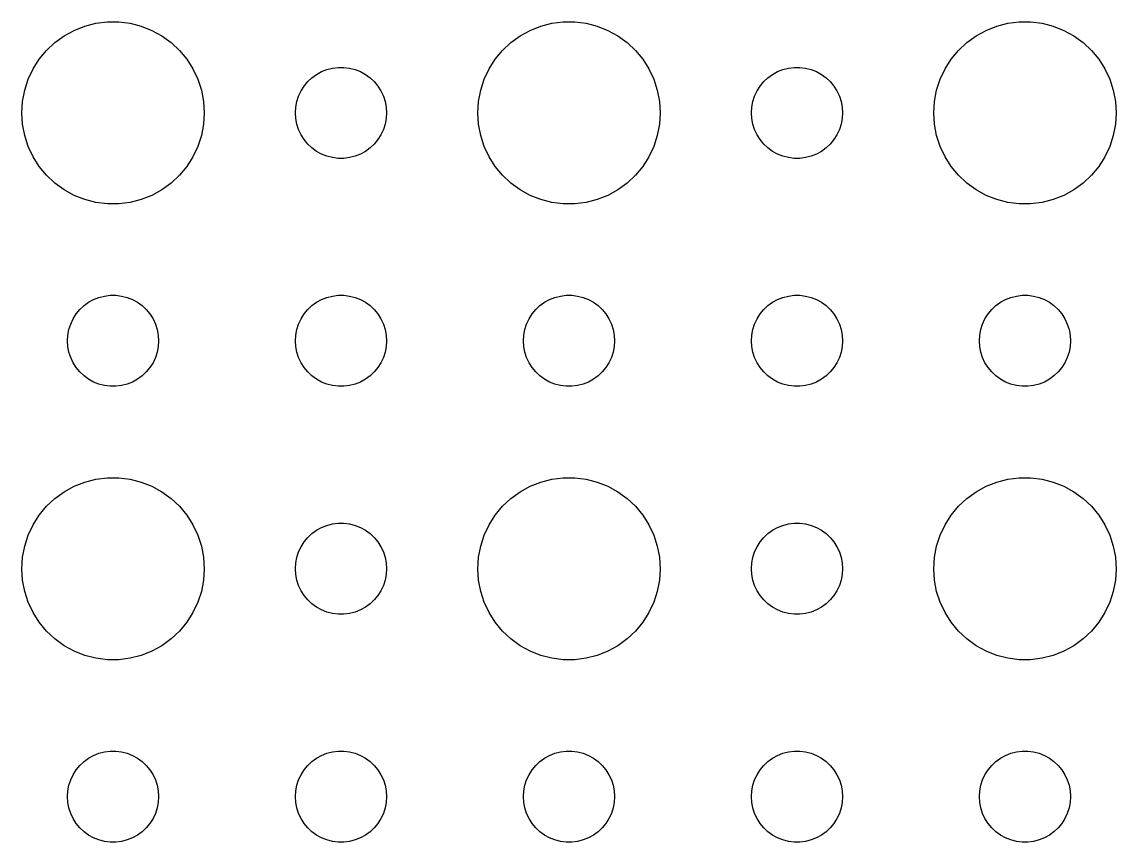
# Model space of a CAD drawing. Header units: metres. Extents: x -112 to 112, y -112 to 112.
# Drawn here: x 12 to 48, y 51 to 77.99 of the extents above; entities that cross this region are included whole.
import ezdxf

# ---------------------------------------------------------------- set-up
doc = ezdxf.new("R2010")
doc.units = ezdxf.units.M

msp = doc.modelspace()

# ---------------------------------------------------------------- linework, layer by layer
for p, q in [((13.7227, 77.7145), (14.0729, 77.8532)), ((14.0729, 77.8532), (14.4379, 77.9469)), ((14.4379, 77.9469), (14.8116, 77.9941)), ((14.8116, 77.9941), (15.1884, 77.9941)), ((15.1884, 77.9941), (15.5621, 77.9469)), ((15.5621, 77.9469), (15.927, 77.8532)), ((15.927, 77.8532), (16.2773, 77.7145)), ((28.7227, 77.7145), (29.0729, 77.8532)), ((29.0729, 77.8532), (29.4379, 77.9469)), ((29.4379, 77.9469), (29.8116, 77.9941)), ((29.8116, 77.9941), (30.1884, 77.9941)), ((30.1884, 77.9941), (30.5621, 77.9469)), ((30.5621, 77.9469), (30.927, 77.8532)), ((30.927, 77.8532), (31.2773, 77.7145)), ((43.7227, 77.7145), (44.0729, 77.8532)), ((44.0729, 77.8532), (44.4379, 77.9469)), ((44.4379, 77.9469), (44.8116, 77.9941)), ((44.8116, 77.9941), (45.1884, 77.9941)), ((45.1884, 77.9941), (45.5621, 77.9469)), ((45.5621, 77.9469), (45.927, 77.8532)), ((45.927, 77.8532), (46.2773, 77.7145)), ((13.0877, 77.3115), (13.3925, 77.533)), ((13.3925, 77.533), (13.7227, 77.7145)), ((16.2773, 77.7145), (16.6075, 77.533)), ((16.6075, 77.533), (16.9123, 77.3115)), ((28.0877, 77.3115), (28.3925, 77.533)), ((28.3925, 77.533), (28.7227, 77.7145)), ((31.2773, 77.7145), (31.6075, 77.533)), ((31.6075, 77.533), (31.9123, 77.3115)), ((43.0877, 77.3115), (43.3925, 77.533)), ((43.3925, 77.533), (43.7227, 77.7145)), ((46.2773, 77.7145), (46.6075, 77.533)), ((46.6075, 77.533), (46.9123, 77.3115)), ((12.5729, 76.7634), (12.8131, 77.0536)), ((12.8131, 77.0536), (13.0877, 77.3115)), ((16.9123, 77.3115), (17.1869, 77.0536)), ((17.1869, 77.0536), (17.427, 76.7634)), ((27.5729, 76.7634), (27.8131, 77.0536)), ((27.8131, 77.0536), (28.0877, 77.3115)), ((31.9123, 77.3115), (32.1869, 77.0536)), ((32.1869, 77.0536), (32.427, 76.7634)), ((42.5729, 76.7634), (42.8131, 77.0536)), ((42.8131, 77.0536), (43.0877, 77.3115)), ((46.9123, 77.3115), (47.1869, 77.0536)), ((47.1869, 77.0536), (47.427, 76.7634)), ((12.3711, 76.4453), (12.5729, 76.7634)), ((17.427, 76.7634), (17.6289, 76.4453)), ((27.3711, 76.4453), (27.5729, 76.7634)), ((32.427, 76.7634), (32.6289, 76.4453)), ((42.3711, 76.4453), (42.5729, 76.7634)), ((47.427, 76.7634), (47.6289, 76.4453)), ((12.2107, 76.1044), (12.3711, 76.4453)), ((17.6289, 76.4453), (17.7893, 76.1044)), ((21.6963, 76.2665), (21.8613, 76.3572)), ((21.8613, 76.3572), (22.0365, 76.4266)), ((22.0365, 76.4266), (22.2189, 76.4734)), ((22.2189, 76.4734), (22.4058, 76.497)), ((22.4058, 76.497), (22.5942, 76.497)), ((22.5942, 76.497), (22.7811, 76.4734)), ((22.7811, 76.4734), (22.9635, 76.4266)), ((22.9635, 76.4266), (23.1387, 76.3572)), ((23.1387, 76.3572), (23.3037, 76.2665)), ((27.2107, 76.1044), (27.3711, 76.4453)), ((32.6289, 76.4453), (32.7893, 76.1044)), ((36.6963, 76.2665), (36.8613, 76.3572)), ((36.8613, 76.3572), (37.0365, 76.4266)), ((37.0365, 76.4266), (37.2189, 76.4734)), ((37.2189, 76.4734), (37.4058, 76.497)), ((37.4058, 76.497), (37.5942, 76.497)), ((37.5942, 76.497), (37.7811, 76.4734)), ((37.7811, 76.4734), (37.9635, 76.4266)), ((37.9635, 76.4266), (38.1387, 76.3572)), ((38.1387, 76.3572), (38.3037, 76.2665)), ((42.2107, 76.1044), (42.3711, 76.4453)), ((47.6289, 76.4453), (47.7893, 76.1044)), ((12.0942, 75.7461), (12.2107, 76.1044)), ((17.7893, 76.1044), (17.9057, 75.7461)), ((21.2865, 75.8817), (21.4065, 76.0268)), ((21.4065, 76.0268), (21.5439, 76.1558)), ((21.5439, 76.1558), (21.6963, 76.2665)), ((23.3037, 76.2665), (23.4561, 76.1558)), ((23.4561, 76.1558), (23.5934, 76.0268)), ((23.5934, 76.0268), (23.7135, 75.8817)), ((27.0942, 75.7461), (27.2107, 76.1044)), ((32.7893, 76.1044), (32.9057, 75.7461)), ((36.2865, 75.8817), (36.4065, 76.0268)), ((36.4065, 76.0268), (36.5439, 76.1558)), ((36.5439, 76.1558), (36.6963, 76.2665)), ((38.3037, 76.2665), (38.4561, 76.1558)), ((38.4561, 76.1558), (38.5934, 76.0268)), ((38.5934, 76.0268), (38.7135, 75.8817)), ((42.0942, 75.7461), (42.2107, 76.1044)), ((47.7893, 76.1044), (47.9057, 75.7461)), ((12.0237, 75.376), (12.0942, 75.7461)), ((17.9057, 75.7461), (17.9763, 75.376)), ((21.1053, 75.5522), (21.1855, 75.7226)), ((21.1855, 75.7226), (21.2865, 75.8817)), ((23.7135, 75.8817), (23.8145, 75.7226)), ((23.8145, 75.7226), (23.8947, 75.5522)), ((27.0237, 75.376), (27.0942, 75.7461)), ((32.9057, 75.7461), (32.9763, 75.376)), ((36.1053, 75.5522), (36.1855, 75.7226)), ((36.1855, 75.7226), (36.2865, 75.8817)), ((38.7135, 75.8817), (38.8145, 75.7226)), ((38.8145, 75.7226), (38.8947, 75.5522)), ((42.0237, 75.376), (42.0942, 75.7461)), ((47.9057, 75.7461), (47.9763, 75.376)), ((12, 75), (12.0237, 75.376)), ((17.9763, 75.376), (18, 75)), ((21.0118, 75.188), (21.0471, 75.373)), ((21.0471, 75.373), (21.1053, 75.5522)), ((23.8947, 75.5522), (23.9529, 75.373)), ((23.9529, 75.373), (23.9882, 75.188)), ((27, 75), (27.0237, 75.376)), ((32.9763, 75.376), (33, 75)), ((36.0118, 75.188), (36.0471, 75.373)), ((36.0471, 75.373), (36.1053, 75.5522)), ((38.8947, 75.5522), (38.9529, 75.373)), ((38.9529, 75.373), (38.9882, 75.188)), ((42, 75), (42.0237, 75.376)), ((47.9763, 75.376), (48, 75)), ((12.0237, 74.624), (12, 75)), ((18, 75), (17.9763, 74.624)), ((21, 75), (21.0118, 75.188)), ((21.0118, 74.812), (21, 75)), ((23.9882, 75.188), (24, 75)), ((24, 75), (23.9882, 74.812)), ((27.0237, 74.624), (27, 75)), ((33, 75), (32.9763, 74.624)), ((36, 75), (36.0118, 75.188)), ((36.0118, 74.812), (36, 75)), ((38.9882, 75.188), (39, 75)), ((39, 75), (38.9882, 74.812)), ((42.0237, 74.624), (42, 75)), ((48, 75), (47.9763, 74.624)), ((12.0942, 74.2539), (12.0237, 74.624)), ((17.9763, 74.624), (17.9057, 74.2539)), ((21.0471, 74.627), (21.0118, 74.812)), ((21.1053, 74.4478), (21.0471, 74.627)), ((23.9529, 74.627), (23.8947, 74.4478)), ((23.9882, 74.812), (23.9529, 74.627)), ((27.0942, 74.2539), (27.0237, 74.624)), ((32.9763, 74.624), (32.9057, 74.2539)), ((36.0471, 74.627), (36.0118, 74.812)), ((36.1053, 74.4478), (36.0471, 74.627)), ((38.9529, 74.627), (38.8947, 74.4478)), ((38.9882, 74.812), (38.9529, 74.627)), ((42.0942, 74.2539), (42.0237, 74.624)), ((47.9763, 74.624), (47.9057, 74.2539)), ((12.2107, 73.8956), (12.0942, 74.2539)), ((17.9057, 74.2539), (17.7893, 73.8956)), ((21.1855, 74.2774), (21.1053, 74.4478)), ((21.2865, 74.1183), (21.1855, 74.2774)), ((23.8145, 74.2774), (23.7135, 74.1183)), ((23.8947, 74.4478), (23.8145, 74.2774)), ((27.2107, 73.8956), (27.0942, 74.2539)), ((32.9057, 74.2539), (32.7893, 73.8956)), ((36.1855, 74.2774), (36.1053, 74.4478)), ((36.2865, 74.1183), (36.1855, 74.2774)), ((38.8145, 74.2774), (38.7135, 74.1183)), ((38.8947, 74.4478), (38.8145, 74.2774)), ((42.2107, 73.8956), (42.0942, 74.2539)), ((47.9057, 74.2539), (47.7893, 73.8956)), ((12.3711, 73.5547), (12.2107, 73.8956)), ((17.7893, 73.8956), (17.6289, 73.5547)), ((21.4065, 73.9732), (21.2865, 74.1183)), ((21.5439, 73.8442), (21.4065, 73.9732)), ((21.6963, 73.7335), (21.5439, 73.8442)), ((23.4561, 73.8442), (23.3037, 73.7335)), ((23.5934, 73.9732), (23.4561, 73.8442)), ((23.7135, 74.1183), (23.5934, 73.9732)), ((27.3711, 73.5547), (27.2107, 73.8956)), ((32.7893, 73.8956), (32.6289, 73.5547)), ((36.4065, 73.9732), (36.2865, 74.1183)), ((36.5439, 73.8442), (36.4065, 73.9732)), ((36.6963, 73.7335), (36.5439, 73.8442)), ((38.4561, 73.8442), (38.3037, 73.7335)), ((38.5934, 73.9732), (38.4561, 73.8442)), ((38.7135, 74.1183), (38.5934, 73.9732)), ((42.3711, 73.5547), (42.2107, 73.8956)), ((47.7893, 73.8956), (47.6289, 73.5547)), ((12.5729, 73.2366), (12.3711, 73.5547)), ((17.6289, 73.5547), (17.427, 73.2366)), ((21.8613, 73.6428), (21.6963, 73.7335)), ((22.0365, 73.5734), (21.8613, 73.6428)), ((22.2189, 73.5266), (22.0365, 73.5734)), ((22.4058, 73.503), (22.2189, 73.5266)), ((22.5942, 73.503), (22.4058, 73.503)), ((22.7811, 73.5266), (22.5942, 73.503)), ((22.9635, 73.5734), (22.7811, 73.5266)), ((23.1387, 73.6428), (22.9635, 73.5734)), ((23.3037, 73.7335), (23.1387, 73.6428)), ((27.5729, 73.2366), (27.3711, 73.5547)), ((32.6289, 73.5547), (32.427, 73.2366)), ((36.8613, 73.6428), (36.6963, 73.7335)), ((37.0365, 73.5734), (36.8613, 73.6428)), ((37.2189, 73.5266), (37.0365, 73.5734)), ((37.4058, 73.503), (37.2189, 73.5266)), ((37.5942, 73.503), (37.4058, 73.503)), ((37.7811, 73.5266), (37.5942, 73.503)), ((37.9635, 73.5734), (37.7811, 73.5266)), ((38.1387, 73.6428), (37.9635, 73.5734)), ((38.3037, 73.7335), (38.1387, 73.6428)), ((42.5729, 73.2366), (42.3711, 73.5547)), ((47.6289, 73.5547), (47.427, 73.2366)), ((12.8131, 72.9464), (12.5729, 73.2366)), ((17.427, 73.2366), (17.1869, 72.9464)), ((27.8131, 72.9464), (27.5729, 73.2366)), ((32.427, 73.2366), (32.1869, 72.9464)), ((42.8131, 72.9464), (42.5729, 73.2366)), ((47.427, 73.2366), (47.1869, 72.9464)), ((13.0877, 72.6885), (12.8131, 72.9464)), ((17.1869, 72.9464), (16.9123, 72.6885)), ((28.0877, 72.6885), (27.8131, 72.9464)), ((32.1869, 72.9464), (31.9123, 72.6885)), ((43.0877, 72.6885), (42.8131, 72.9464)), ((47.1869, 72.9464), (46.9123, 72.6885)), ((13.3925, 72.467), (13.0877, 72.6885)), ((13.7227, 72.2855), (13.3925, 72.467)), ((16.6075, 72.467), (16.2773, 72.2855)), ((16.9123, 72.6885), (16.6075, 72.467)), ((28.3925, 72.467), (28.0877, 72.6885)), ((28.7227, 72.2855), (28.3925, 72.467)), ((31.6075, 72.467), (31.2773, 72.2855)), ((31.9123, 72.6885), (31.6075, 72.467)), ((43.3925, 72.467), (43.0877, 72.6885)), ((43.7227, 72.2855), (43.3925, 72.467)), ((46.6075, 72.467), (46.2773, 72.2855)), ((46.9123, 72.6885), (46.6075, 72.467)), ((14.0729, 72.1468), (13.7227, 72.2855)), ((14.4379, 72.0531), (14.0729, 72.1468)), ((14.8116, 72.0059), (14.4379, 72.0531)), ((15.1884, 72.0059), (14.8116, 72.0059)), ((15.5621, 72.0531), (15.1884, 72.0059)), ((15.927, 72.1468), (15.5621, 72.0531)), ((16.2773, 72.2855), (15.927, 72.1468)), ((29.0729, 72.1468), (28.7227, 72.2855)), ((29.4379, 72.0531), (29.0729, 72.1468)), ((29.8116, 72.0059), (29.4379, 72.0531)), ((30.1884, 72.0059), (29.8116, 72.0059)), ((30.5621, 72.0531), (30.1884, 72.0059)), ((30.927, 72.1468), (30.5621, 72.0531)), ((31.2773, 72.2855), (30.927, 72.1468)), ((44.0729, 72.1468), (43.7227, 72.2855)), ((44.4379, 72.0531), (44.0729, 72.1468)), ((44.8116, 72.0059), (44.4379, 72.0531)), ((45.1884, 72.0059), (44.8116, 72.0059)), ((45.5621, 72.0531), (45.1884, 72.0059)), ((45.927, 72.1468), (45.5621, 72.0531)), ((46.2773, 72.2855), (45.927, 72.1468)), ((14.0439, 68.6558), (14.1963, 68.7665)), ((14.1963, 68.7665), (14.3613, 68.8572)), ((14.3613, 68.8572), (14.5365, 68.9266)), ((14.5365, 68.9266), (14.7189, 68.9734)), ((14.7189, 68.9734), (14.9058, 68.997)), ((14.9058, 68.997), (15.0942, 68.997)), ((15.0942, 68.997), (15.2811, 68.9734)), ((15.2811, 68.9734), (15.4635, 68.9266)), ((15.4635, 68.9266), (15.6387, 68.8572)), ((15.6387, 68.8572), (15.8037, 68.7665)), ((15.8037, 68.7665), (15.9561, 68.6558)), ((21.5439, 68.6558), (21.6963, 68.7665)), ((21.6963, 68.7665), (21.8613, 68.8572)), ((21.8613, 68.8572), (22.0365, 68.9266)), ((22.0365, 68.9266), (22.2189, 68.9734)), ((22.2189, 68.9734), (22.4058, 68.997)), ((22.4058, 68.997), (22.5942, 68.997)), ((22.5942, 68.997), (22.7811, 68.9734)), ((22.7811, 68.9734), (22.9635, 68.9266)), ((22.9635, 68.9266), (23.1387, 68.8572)), ((23.1387, 68.8572), (23.3037, 68.7665)), ((23.3037, 68.7665), (23.4561, 68.6558)), ((29.0439, 68.6558), (29.1963, 68.7665)), ((29.1963, 68.7665), (29.3613, 68.8572)), ((29.3613, 68.8572), (29.5365, 68.9266)), ((29.5365, 68.9266), (29.7189, 68.9734)), ((29.7189, 68.9734), (29.9058, 68.997)), ((29.9058, 68.997), (30.0942, 68.997)), ((30.0942, 68.997), (30.2811, 68.9734)), ((30.2811, 68.9734), (30.4635, 68.9266)), ((30.4635, 68.9266), (30.6387, 68.8572)), ((30.6387, 68.8572), (30.8037, 68.7665)), ((30.8037, 68.7665), (30.9561, 68.6558)), ((36.5439, 68.6558), (36.6963, 68.7665)), ((36.6963, 68.7665), (36.8613, 68.8572)), ((36.8613, 68.8572), (37.0365, 68.9266)), ((37.0365, 68.9266), (37.2189, 68.9734)), ((37.2189, 68.9734), (37.4058, 68.997)), ((37.4058, 68.997), (37.5942, 68.997)), ((37.5942, 68.997), (37.7811, 68.9734)), ((37.7811, 68.9734), (37.9635, 68.9266)), ((37.9635, 68.9266), (38.1387, 68.8572)), ((38.1387, 68.8572), (38.3037, 68.7665)), ((38.3037, 68.7665), (38.4561, 68.6558)), ((44.0439, 68.6558), (44.1963, 68.7665)), ((44.1963, 68.7665), (44.3613, 68.8572)), ((44.3613, 68.8572), (44.5365, 68.9266)), ((44.5365, 68.9266), (44.7189, 68.9734)), ((44.7189, 68.9734), (44.9058, 68.997)), ((44.9058, 68.997), (45.0942, 68.997)), ((45.0942, 68.997), (45.2811, 68.9734)), ((45.2811, 68.9734), (45.4635, 68.9266)), ((45.4635, 68.9266), (45.6387, 68.8572)), ((45.6387, 68.8572), (45.8037, 68.7665)), ((45.8037, 68.7665), (45.9561, 68.6558)), ((13.7865, 68.3817), (13.9065, 68.5268)), ((13.9065, 68.5268), (14.0439, 68.6558)), ((15.9561, 68.6558), (16.0934, 68.5268)), ((16.0934, 68.5268), (16.2135, 68.3817)), ((21.2865, 68.3817), (21.4065, 68.5268)), ((21.4065, 68.5268), (21.5439, 68.6558)), ((23.4561, 68.6558), (23.5934, 68.5268)), ((23.5934, 68.5268), (23.7135, 68.3817)), ((28.7865, 68.3817), (28.9065, 68.5268)), ((28.9065, 68.5268), (29.0439, 68.6558)), ((30.9561, 68.6558), (31.0934, 68.5268)), ((31.0934, 68.5268), (31.2135, 68.3817)), ((36.2865, 68.3817), (36.4065, 68.5268)), ((36.4065, 68.5268), (36.5439, 68.6558)), ((38.4561, 68.6558), (38.5934, 68.5268)), ((38.5934, 68.5268), (38.7135, 68.3817)), ((43.7865, 68.3817), (43.9065, 68.5268)), ((43.9065, 68.5268), (44.0439, 68.6558)), ((45.9561, 68.6558), (46.0934, 68.5268)), ((46.0934, 68.5268), (46.2135, 68.3817)), ((13.5471, 67.873), (13.6053, 68.0522)), ((13.6053, 68.0522), (13.6855, 68.2226)), ((13.6855, 68.2226), (13.7865, 68.3817)), ((16.2135, 68.3817), (16.3145, 68.2226)), ((16.3145, 68.2226), (16.3947, 68.0522)), ((16.3947, 68.0522), (16.4529, 67.873)), ((21.0471, 67.873), (21.1053, 68.0522)), ((21.1053, 68.0522), (21.1855, 68.2226)), ((21.1855, 68.2226), (21.2865, 68.3817)), ((23.7135, 68.3817), (23.8145, 68.2226)), ((23.8145, 68.2226), (23.8947, 68.0522)), ((23.8947, 68.0522), (23.9529, 67.873)), ((28.5471, 67.873), (28.6053, 68.0522)), ((28.6053, 68.0522), (28.6855, 68.2226)), ((28.6855, 68.2226), (28.7865, 68.3817)), ((31.2135, 68.3817), (31.3145, 68.2226)), ((31.3145, 68.2226), (31.3947, 68.0522)), ((31.3947, 68.0522), (31.4529, 67.873)), ((36.0471, 67.873), (36.1053, 68.0522)), ((36.1053, 68.0522), (36.1855, 68.2226)), ((36.1855, 68.2226), (36.2865, 68.3817)), ((38.7135, 68.3817), (38.8145, 68.2226)), ((38.8145, 68.2226), (38.8947, 68.0522)), ((38.8947, 68.0522), (38.9529, 67.873)), ((43.5471, 67.873), (43.6053, 68.0522)), ((43.6053, 68.0522), (43.6855, 68.2226)), ((43.6855, 68.2226), (43.7865, 68.3817)), ((46.2135, 68.3817), (46.3145, 68.2226)), ((46.3145, 68.2226), (46.3947, 68.0522)), ((46.3947, 68.0522), (46.4529, 67.873)), ((13.5, 67.5), (13.5118, 67.688)), ((13.5118, 67.688), (13.5471, 67.873)), ((16.4529, 67.873), (16.4882, 67.688)), ((16.4882, 67.688), (16.5, 67.5)), ((21, 67.5), (21.0118, 67.688)), ((21.0118, 67.688), (21.0471, 67.873)), ((23.9529, 67.873), (23.9882, 67.688)), ((23.9882, 67.688), (24, 67.5)), ((28.5, 67.5), (28.5118, 67.688)), ((28.5118, 67.688), (28.5471, 67.873)), ((31.4529, 67.873), (31.4882, 67.688)), ((31.4882, 67.688), (31.5, 67.5)), ((36, 67.5), (36.0118, 67.688)), ((36.0118, 67.688), (36.0471, 67.873)), ((38.9529, 67.873), (38.9882, 67.688)), ((38.9882, 67.688), (39, 67.5)), ((43.5, 67.5), (43.5118, 67.688)), ((43.5118, 67.688), (43.5471, 67.873)), ((46.4529, 67.873), (46.4882, 67.688)), ((46.4882, 67.688), (46.5, 67.5)), ((13.5118, 67.312), (13.5, 67.5)), ((16.5, 67.5), (16.4882, 67.312)), ((21.0118, 67.312), (21, 67.5)), ((24, 67.5), (23.9882, 67.312)), ((28.5118, 67.312), (28.5, 67.5)), ((31.5, 67.5), (31.4882, 67.312)), ((36.0118, 67.312), (36, 67.5)), ((39, 67.5), (38.9882, 67.312)), ((43.5118, 67.312), (43.5, 67.5)), ((46.5, 67.5), (46.4882, 67.312)), ((13.5471, 67.127), (13.5118, 67.312)), ((13.6053, 66.9478), (13.5471, 67.127)), ((16.4529, 67.127), (16.3947, 66.9478)), ((16.4882, 67.312), (16.4529, 67.127)), ((21.0471, 67.127), (21.0118, 67.312)), ((21.1053, 66.9478), (21.0471, 67.127)), ((23.9529, 67.127), (23.8947, 66.9478)), ((23.9882, 67.312), (23.9529, 67.127)), ((28.5471, 67.127), (28.5118, 67.312)), ((28.6053, 66.9478), (28.5471, 67.127)), ((31.4529, 67.127), (31.3947, 66.9478)), ((31.4882, 67.312), (31.4529, 67.127)), ((36.0471, 67.127), (36.0118, 67.312)), ((36.1053, 66.9478), (36.0471, 67.127)), ((38.9529, 67.127), (38.8947, 66.9478)), ((38.9882, 67.312), (38.9529, 67.127)), ((43.5471, 67.127), (43.5118, 67.312)), ((43.6053, 66.9478), (43.5471, 67.127)), ((46.4529, 67.127), (46.3947, 66.9478)), ((46.4882, 67.312), (46.4529, 67.127)), ((13.6855, 66.7774), (13.6053, 66.9478)), ((13.7865, 66.6183), (13.6855, 66.7774)), ((13.9065, 66.4732), (13.7865, 66.6183)), ((16.2135, 66.6183), (16.0934, 66.4732)), ((16.3145, 66.7774), (16.2135, 66.6183)), ((16.3947, 66.9478), (16.3145, 66.7774)), ((21.1855, 66.7774), (21.1053, 66.9478)), ((21.2865, 66.6183), (21.1855, 66.7774)), ((21.4065, 66.4732), (21.2865, 66.6183)), ((23.7135, 66.6183), (23.5934, 66.4732)), ((23.8145, 66.7774), (23.7135, 66.6183)), ((23.8947, 66.9478), (23.8145, 66.7774)), ((28.6855, 66.7774), (28.6053, 66.9478)), ((28.7865, 66.6183), (28.6855, 66.7774)), ((28.9065, 66.4732), (28.7865, 66.6183)), ((31.2135, 66.6183), (31.0934, 66.4732)), ((31.3145, 66.7774), (31.2135, 66.6183)), ((31.3947, 66.9478), (31.3145, 66.7774)), ((36.1855, 66.7774), (36.1053, 66.9478)), ((36.2865, 66.6183), (36.1855, 66.7774)), ((36.4065, 66.4732), (36.2865, 66.6183)), ((38.7135, 66.6183), (38.5934, 66.4732)), ((38.8145, 66.7774), (38.7135, 66.6183)), ((38.8947, 66.9478), (38.8145, 66.7774)), ((43.6855, 66.7774), (43.6053, 66.9478)), ((43.7865, 66.6183), (43.6855, 66.7774)), ((43.9065, 66.4732), (43.7865, 66.6183)), ((46.2135, 66.6183), (46.0934, 66.4732)), ((46.3145, 66.7774), (46.2135, 66.6183)), ((46.3947, 66.9478), (46.3145, 66.7774)), ((14.0439, 66.3442), (13.9065, 66.4732)), ((14.1963, 66.2335), (14.0439, 66.3442)), ((15.9561, 66.3442), (15.8037, 66.2335)), ((16.0934, 66.4732), (15.9561, 66.3442)), ((21.5439, 66.3442), (21.4065, 66.4732)), ((21.6963, 66.2335), (21.5439, 66.3442)), ((23.4561, 66.3442), (23.3037, 66.2335)), ((23.5934, 66.4732), (23.4561, 66.3442)), ((29.0439, 66.3442), (28.9065, 66.4732)), ((29.1963, 66.2335), (29.0439, 66.3442)), ((30.9561, 66.3442), (30.8037, 66.2335)), ((31.0934, 66.4732), (30.9561, 66.3442)), ((36.5439, 66.3442), (36.4065, 66.4732)), ((36.6963, 66.2335), (36.5439, 66.3442)), ((38.4561, 66.3442), (38.3037, 66.2335)), ((38.5934, 66.4732), (38.4561, 66.3442)), ((44.0439, 66.3442), (43.9065, 66.4732)), ((44.1963, 66.2335), (44.0439, 66.3442)), ((45.9561, 66.3442), (45.8037, 66.2335)), ((46.0934, 66.4732), (45.9561, 66.3442)), ((14.3613, 66.1428), (14.1963, 66.2335)), ((14.5365, 66.0734), (14.3613, 66.1428)), ((14.7189, 66.0266), (14.5365, 66.0734)), ((14.9058, 66.003), (14.7189, 66.0266)), ((15.0942, 66.003), (14.9058, 66.003)), ((15.2811, 66.0266), (15.0942, 66.003)), ((15.4635, 66.0734), (15.2811, 66.0266)), ((15.6387, 66.1428), (15.4635, 66.0734)), ((15.8037, 66.2335), (15.6387, 66.1428)), ((21.8613, 66.1428), (21.6963, 66.2335)), ((22.0365, 66.0734), (21.8613, 66.1428)), ((22.2189, 66.0266), (22.0365, 66.0734)), ((22.4058, 66.003), (22.2189, 66.0266)), ((22.5942, 66.003), (22.4058, 66.003)), ((22.7811, 66.0266), (22.5942, 66.003)), ((22.9635, 66.0734), (22.7811, 66.0266)), ((23.1387, 66.1428), (22.9635, 66.0734)), ((23.3037, 66.2335), (23.1387, 66.1428)), ((29.3613, 66.1428), (29.1963, 66.2335)), ((29.5365, 66.0734), (29.3613, 66.1428)), ((29.7189, 66.0266), (29.5365, 66.0734)), ((29.9058, 66.003), (29.7189, 66.0266)), ((30.0942, 66.003), (29.9058, 66.003)), ((30.2811, 66.0266), (30.0942, 66.003)), ((30.4635, 66.0734), (30.2811, 66.0266)), ((30.6387, 66.1428), (30.4635, 66.0734)), ((30.8037, 66.2335), (30.6387, 66.1428)), ((36.8613, 66.1428), (36.6963, 66.2335)), ((37.0365, 66.0734), (36.8613, 66.1428)), ((37.2189, 66.0266), (37.0365, 66.0734)), ((37.4058, 66.003), (37.2189, 66.0266)), ((37.5942, 66.003), (37.4058, 66.003)), ((37.7811, 66.0266), (37.5942, 66.003)), ((37.9635, 66.0734), (37.7811, 66.0266)), ((38.1387, 66.1428), (37.9635, 66.0734)), ((38.3037, 66.2335), (38.1387, 66.1428)), ((44.3613, 66.1428), (44.1963, 66.2335)), ((44.5365, 66.0734), (44.3613, 66.1428)), ((44.7189, 66.0266), (44.5365, 66.0734)), ((44.9058, 66.003), (44.7189, 66.0266)), ((45.0942, 66.003), (44.9058, 66.003)), ((45.2811, 66.0266), (45.0942, 66.003)), ((45.4635, 66.0734), (45.2811, 66.0266)), ((45.6387, 66.1428), (45.4635, 66.0734)), ((45.8037, 66.2335), (45.6387, 66.1428)), ((13.3925, 62.533), (13.7227, 62.7145)), ((13.7227, 62.7145), (14.0729, 62.8532)), ((14.0729, 62.8532), (14.4379, 62.9469)), ((14.4379, 62.9469), (14.8116, 62.9941)), ((14.8116, 62.9941), (15.1884, 62.9941)), ((15.1884, 62.9941), (15.5621, 62.9469)), ((15.5621, 62.9469), (15.927, 62.8532)), ((15.927, 62.8532), (16.2773, 62.7145)), ((16.2773, 62.7145), (16.6075, 62.533)), ((28.3925, 62.533), (28.7227, 62.7145)), ((28.7227, 62.7145), (29.0729, 62.8532)), ((29.0729, 62.8532), (29.4379, 62.9469)), ((29.4379, 62.9469), (29.8116, 62.9941)), ((29.8116, 62.9941), (30.1884, 62.9941)), ((30.1884, 62.9941), (30.5621, 62.9469)), ((30.5621, 62.9469), (30.927, 62.8532)), ((30.927, 62.8532), (31.2773, 62.7145)), ((31.2773, 62.7145), (31.6075, 62.533)), ((43.3925, 62.533), (43.7227, 62.7145)), ((43.7227, 62.7145), (44.0729, 62.8532)), ((44.0729, 62.8532), (44.4379, 62.9469)), ((44.4379, 62.9469), (44.8116, 62.9941)), ((44.8116, 62.9941), (45.1884, 62.9941)), ((45.1884, 62.9941), (45.5621, 62.9469)), ((45.5621, 62.9469), (45.927, 62.8532)), ((45.927, 62.8532), (46.2773, 62.7145)), ((46.2773, 62.7145), (46.6075, 62.533)), ((12.8131, 62.0536), (13.0877, 62.3115)), ((13.0877, 62.3115), (13.3925, 62.533)), ((16.6075, 62.533), (16.9123, 62.3115)), ((16.9123, 62.3115), (17.1869, 62.0536)), ((27.8131, 62.0536), (28.0877, 62.3115)), ((28.0877, 62.3115), (28.3925, 62.533)), ((31.6075, 62.533), (31.9123, 62.3115)), ((31.9123, 62.3115), (32.1869, 62.0536)), ((42.8131, 62.0536), (43.0877, 62.3115)), ((43.0877, 62.3115), (43.3925, 62.533)), ((46.6075, 62.533), (46.9123, 62.3115)), ((46.9123, 62.3115), (47.1869, 62.0536)), ((12.5729, 61.7634), (12.8131, 62.0536)), ((17.1869, 62.0536), (17.427, 61.7634)), ((27.5729, 61.7634), (27.8131, 62.0536)), ((32.1869, 62.0536), (32.427, 61.7634)), ((42.5729, 61.7634), (42.8131, 62.0536)), ((47.1869, 62.0536), (47.427, 61.7634)), ((12.3711, 61.4453), (12.5729, 61.7634)), ((17.427, 61.7634), (17.6289, 61.4453)), ((27.3711, 61.4453), (27.5729, 61.7634)), ((32.427, 61.7634), (32.6289, 61.4453)), ((42.3711, 61.4453), (42.5729, 61.7634)), ((47.427, 61.7634), (47.6289, 61.4453)), ((12.2107, 61.1044), (12.3711, 61.4453)), ((17.6289, 61.4453), (17.7893, 61.1044)), ((21.5439, 61.1558), (21.6963, 61.2665)), ((21.6963, 61.2665), (21.8613, 61.3572)), ((21.8613, 61.3572), (22.0365, 61.4266)), ((22.0365, 61.4266), (22.2189, 61.4734)), ((22.2189, 61.4734), (22.4058, 61.497)), ((22.4058, 61.497), (22.5942, 61.497)), ((22.5942, 61.497), (22.7811, 61.4734)), ((22.7811, 61.4734), (22.9635, 61.4266)), ((22.9635, 61.4266), (23.1387, 61.3572)), ((23.1387, 61.3572), (23.3037, 61.2665)), ((23.3037, 61.2665), (23.4561, 61.1558)), ((27.2107, 61.1044), (27.3711, 61.4453)), ((32.6289, 61.4453), (32.7893, 61.1044)), ((36.5439, 61.1558), (36.6963, 61.2665)), ((36.6963, 61.2665), (36.8613, 61.3572)), ((36.8613, 61.3572), (37.0365, 61.4266)), ((37.0365, 61.4266), (37.2189, 61.4734)), ((37.2189, 61.4734), (37.4058, 61.497)), ((37.4058, 61.497), (37.5942, 61.497)), ((37.5942, 61.497), (37.7811, 61.4734)), ((37.7811, 61.4734), (37.9635, 61.4266)), ((37.9635, 61.4266), (38.1387, 61.3572)), ((38.1387, 61.3572), (38.3037, 61.2665)), ((38.3037, 61.2665), (38.4561, 61.1558)), ((42.2107, 61.1044), (42.3711, 61.4453)), ((47.6289, 61.4453), (47.7893, 61.1044)), ((12.0942, 60.7461), (12.2107, 61.1044)), ((17.7893, 61.1044), (17.9057, 60.7461)), ((21.1855, 60.7226), (21.2865, 60.8817)), ((21.2865, 60.8817), (21.4065, 61.0268)), ((21.4065, 61.0268), (21.5439, 61.1558)), ((23.4561, 61.1558), (23.5934, 61.0268)), ((23.5934, 61.0268), (23.7135, 60.8817)), ((23.7135, 60.8817), (23.8145, 60.7226)), ((27.0942, 60.7461), (27.2107, 61.1044)), ((32.7893, 61.1044), (32.9057, 60.7461)), ((36.1855, 60.7226), (36.2865, 60.8817)), ((36.2865, 60.8817), (36.4065, 61.0268)), ((36.4065, 61.0268), (36.5439, 61.1558)), ((38.4561, 61.1558), (38.5934, 61.0268)), ((38.5934, 61.0268), (38.7135, 60.8817)), ((38.7135, 60.8817), (38.8145, 60.7226)), ((42.0942, 60.7461), (42.2107, 61.1044)), ((47.7893, 61.1044), (47.9057, 60.7461)), ((12.0237, 60.376), (12.0942, 60.7461)), ((17.9057, 60.7461), (17.9763, 60.376)), ((21.0471, 60.373), (21.1053, 60.5522)), ((21.1053, 60.5522), (21.1855, 60.7226)), ((23.8145, 60.7226), (23.8947, 60.5522)), ((23.8947, 60.5522), (23.9529, 60.373)), ((27.0237, 60.376), (27.0942, 60.7461)), ((32.9057, 60.7461), (32.9763, 60.376)), ((36.0471, 60.373), (36.1053, 60.5522)), ((36.1053, 60.5522), (36.1855, 60.7226)), ((38.8145, 60.7226), (38.8947, 60.5522)), ((38.8947, 60.5522), (38.9529, 60.373)), ((42.0237, 60.376), (42.0942, 60.7461)), ((47.9057, 60.7461), (47.9763, 60.376)), ((12, 60), (12.0237, 60.376)), ((17.9763, 60.376), (18, 60)), ((21, 60), (21.0118, 60.188)), ((21.0118, 60.188), (21.0471, 60.373)), ((23.9529, 60.373), (23.9882, 60.188)), ((23.9882, 60.188), (24, 60)), ((27, 60), (27.0237, 60.376)), ((32.9763, 60.376), (33, 60)), ((36, 60), (36.0118, 60.188)), ((36.0118, 60.188), (36.0471, 60.373)), ((38.9529, 60.373), (38.9882, 60.188)), ((38.9882, 60.188), (39, 60)), ((42, 60), (42.0237, 60.376)), ((47.9763, 60.376), (48, 60)), ((12.0237, 59.624), (12, 60)), ((18, 60), (17.9763, 59.624)), ((21.0118, 59.812), (21, 60)), ((21.0471, 59.627), (21.0118, 59.812)), ((23.9882, 59.812), (23.9529, 59.627)), ((24, 60), (23.9882, 59.812)), ((27.0237, 59.624), (27, 60)), ((33, 60), (32.9763, 59.624)), ((36.0118, 59.812), (36, 60)), ((36.0471, 59.627), (36.0118, 59.812)), ((38.9882, 59.812), (38.9529, 59.627)), ((39, 60), (38.9882, 59.812)), ((42.0237, 59.624), (42, 60)), ((48, 60), (47.9763, 59.624)), ((12.0942, 59.2539), (12.0237, 59.624)), ((17.9763, 59.624), (17.9057, 59.2539)), ((21.1053, 59.4478), (21.0471, 59.627)), ((21.1855, 59.2774), (21.1053, 59.4478)), ((23.8947, 59.4478), (23.8145, 59.2774)), ((23.9529, 59.627), (23.8947, 59.4478)), ((27.0942, 59.2539), (27.0237, 59.624)), ((32.9763, 59.624), (32.9057, 59.2539)), ((36.1053, 59.4478), (36.0471, 59.627)), ((36.1855, 59.2774), (36.1053, 59.4478)), ((38.8947, 59.4478), (38.8145, 59.2774)), ((38.9529, 59.627), (38.8947, 59.4478)), ((42.0942, 59.2539), (42.0237, 59.624)), ((47.9763, 59.624), (47.9057, 59.2539)), ((12.2107, 58.8956), (12.0942, 59.2539)), ((17.9057, 59.2539), (17.7893, 58.8956)), ((21.2865, 59.1183), (21.1855, 59.2774)), ((21.4065, 58.9732), (21.2865, 59.1183)), ((23.7135, 59.1183), (23.5934, 58.9732)), ((23.8145, 59.2774), (23.7135, 59.1183)), ((27.2107, 58.8956), (27.0942, 59.2539)), ((32.9057, 59.2539), (32.7893, 58.8956)), ((36.2865, 59.1183), (36.1855, 59.2774)), ((36.4065, 58.9732), (36.2865, 59.1183)), ((38.7135, 59.1183), (38.5934, 58.9732)), ((38.8145, 59.2774), (38.7135, 59.1183)), ((42.2107, 58.8956), (42.0942, 59.2539)), ((47.9057, 59.2539), (47.7893, 58.8956)), ((12.3711, 58.5547), (12.2107, 58.8956)), ((17.7893, 58.8956), (17.6289, 58.5547)), ((21.5439, 58.8442), (21.4065, 58.9732)), ((21.6963, 58.7335), (21.5439, 58.8442)), ((21.8613, 58.6428), (21.6963, 58.7335)), ((23.3037, 58.7335), (23.1387, 58.6428)), ((23.4561, 58.8442), (23.3037, 58.7335)), ((23.5934, 58.9732), (23.4561, 58.8442)), ((27.3711, 58.5547), (27.2107, 58.8956)), ((32.7893, 58.8956), (32.6289, 58.5547)), ((36.5439, 58.8442), (36.4065, 58.9732)), ((36.6963, 58.7335), (36.5439, 58.8442)), ((36.8613, 58.6428), (36.6963, 58.7335)), ((38.3037, 58.7335), (38.1387, 58.6428)), ((38.4561, 58.8442), (38.3037, 58.7335)), ((38.5934, 58.9732), (38.4561, 58.8442)), ((42.3711, 58.5547), (42.2107, 58.8956)), ((47.7893, 58.8956), (47.6289, 58.5547)), ((12.5729, 58.2366), (12.3711, 58.5547)), ((17.6289, 58.5547), (17.427, 58.2366)), ((22.0365, 58.5734), (21.8613, 58.6428)), ((22.2189, 58.5266), (22.0365, 58.5734)), ((22.4058, 58.503), (22.2189, 58.5266)), ((22.5942, 58.503), (22.4058, 58.503)), ((22.7811, 58.5266), (22.5942, 58.503)), ((22.9635, 58.5734), (22.7811, 58.5266)), ((23.1387, 58.6428), (22.9635, 58.5734)), ((27.5729, 58.2366), (27.3711, 58.5547)), ((32.6289, 58.5547), (32.427, 58.2366)), ((37.0365, 58.5734), (36.8613, 58.6428)), ((37.2189, 58.5266), (37.0365, 58.5734)), ((37.4058, 58.503), (37.2189, 58.5266)), ((37.5942, 58.503), (37.4058, 58.503)), ((37.7811, 58.5266), (37.5942, 58.503)), ((37.9635, 58.5734), (37.7811, 58.5266)), ((38.1387, 58.6428), (37.9635, 58.5734)), ((42.5729, 58.2366), (42.3711, 58.5547)), ((47.6289, 58.5547), (47.427, 58.2366)), ((12.8131, 57.9464), (12.5729, 58.2366)), ((17.427, 58.2366), (17.1869, 57.9464)), ((27.8131, 57.9464), (27.5729, 58.2366)), ((32.427, 58.2366), (32.1869, 57.9464)), ((42.8131, 57.9464), (42.5729, 58.2366)), ((47.427, 58.2366), (47.1869, 57.9464)), ((13.0877, 57.6885), (12.8131, 57.9464)), ((13.3925, 57.467), (13.0877, 57.6885)), ((16.9123, 57.6885), (16.6075, 57.467)), ((17.1869, 57.9464), (16.9123, 57.6885)), ((28.0877, 57.6885), (27.8131, 57.9464)), ((28.3925, 57.467), (28.0877, 57.6885)), ((31.9123, 57.6885), (31.6075, 57.467)), ((32.1869, 57.9464), (31.9123, 57.6885)), ((43.0877, 57.6885), (42.8131, 57.9464)), ((43.3925, 57.467), (43.0877, 57.6885)), ((46.9123, 57.6885), (46.6075, 57.467)), ((47.1869, 57.9464), (46.9123, 57.6885)), ((13.7227, 57.2855), (13.3925, 57.467)), ((14.0729, 57.1468), (13.7227, 57.2855)), ((16.2773, 57.2855), (15.927, 57.1468)), ((16.6075, 57.467), (16.2773, 57.2855)), ((28.7227, 57.2855), (28.3925, 57.467)), ((29.0729, 57.1468), (28.7227, 57.2855)), ((31.2773, 57.2855), (30.927, 57.1468)), ((31.6075, 57.467), (31.2773, 57.2855)), ((43.7227, 57.2855), (43.3925, 57.467)), ((44.0729, 57.1468), (43.7227, 57.2855)), ((46.2773, 57.2855), (45.927, 57.1468)), ((46.6075, 57.467), (46.2773, 57.2855)), ((14.4379, 57.0531), (14.0729, 57.1468)), ((14.8116, 57.0059), (14.4379, 57.0531)), ((15.1884, 57.0059), (14.8116, 57.0059)), ((15.5621, 57.0531), (15.1884, 57.0059)), ((15.927, 57.1468), (15.5621, 57.0531)), ((29.4379, 57.0531), (29.0729, 57.1468)), ((29.8116, 57.0059), (29.4379, 57.0531)), ((30.1884, 57.0059), (29.8116, 57.0059)), ((30.5621, 57.0531), (30.1884, 57.0059)), ((30.927, 57.1468), (30.5621, 57.0531)), ((44.4379, 57.0531), (44.0729, 57.1468)), ((44.8116, 57.0059), (44.4379, 57.0531)), ((45.1884, 57.0059), (44.8116, 57.0059)), ((45.5621, 57.0531), (45.1884, 57.0059)), ((45.927, 57.1468), (45.5621, 57.0531)), ((13.9065, 53.5268), (14.0439, 53.6558)), ((14.0439, 53.6558), (14.1963, 53.7665)), ((14.1963, 53.7665), (14.3613, 53.8572)), ((14.3613, 53.8572), (14.5365, 53.9266)), ((14.5365, 53.9266), (14.7189, 53.9734)), ((14.7189, 53.9734), (14.9058, 53.997)), ((14.9058, 53.997), (15.0942, 53.997)), ((15.0942, 53.997), (15.2811, 53.9734)), ((15.2811, 53.9734), (15.4635, 53.9266)), ((15.4635, 53.9266), (15.6387, 53.8572)), ((15.6387, 53.8572), (15.8037, 53.7665)), ((15.8037, 53.7665), (15.9561, 53.6558)), ((15.9561, 53.6558), (16.0934, 53.5268)), ((21.4065, 53.5268), (21.5439, 53.6558)), ((21.5439, 53.6558), (21.6963, 53.7665)), ((21.6963, 53.7665), (21.8613, 53.8572)), ((21.8613, 53.8572), (22.0365, 53.9266)), ((22.0365, 53.9266), (22.2189, 53.9734)), ((22.2189, 53.9734), (22.4058, 53.997)), ((22.4058, 53.997), (22.5942, 53.997)), ((22.5942, 53.997), (22.7811, 53.9734)), ((22.7811, 53.9734), (22.9635, 53.9266)), ((22.9635, 53.9266), (23.1387, 53.8572)), ((23.1387, 53.8572), (23.3037, 53.7665)), ((23.3037, 53.7665), (23.4561, 53.6558)), ((23.4561, 53.6558), (23.5934, 53.5268)), ((28.9065, 53.5268), (29.0439, 53.6558)), ((29.0439, 53.6558), (29.1963, 53.7665)), ((29.1963, 53.7665), (29.3613, 53.8572)), ((29.3613, 53.8572), (29.5365, 53.9266)), ((29.5365, 53.9266), (29.7189, 53.9734)), ((29.7189, 53.9734), (29.9058, 53.997)), ((29.9058, 53.997), (30.0942, 53.997)), ((30.0942, 53.997), (30.2811, 53.9734)), ((30.2811, 53.9734), (30.4635, 53.9266)), ((30.4635, 53.9266), (30.6387, 53.8572)), ((30.6387, 53.8572), (30.8037, 53.7665)), ((30.8037, 53.7665), (30.9561, 53.6558)), ((30.9561, 53.6558), (31.0934, 53.5268)), ((36.4065, 53.5268), (36.5439, 53.6558)), ((36.5439, 53.6558), (36.6963, 53.7665)), ((36.6963, 53.7665), (36.8613, 53.8572)), ((36.8613, 53.8572), (37.0365, 53.9266)), ((37.0365, 53.9266), (37.2189, 53.9734)), ((37.2189, 53.9734), (37.4058, 53.997)), ((37.4058, 53.997), (37.5942, 53.997)), ((37.5942, 53.997), (37.7811, 53.9734)), ((37.7811, 53.9734), (37.9635, 53.9266)), ((37.9635, 53.9266), (38.1387, 53.8572)), ((38.1387, 53.8572), (38.3037, 53.7665)), ((38.3037, 53.7665), (38.4561, 53.6558)), ((38.4561, 53.6558), (38.5934, 53.5268)), ((43.9065, 53.5268), (44.0439, 53.6558)), ((44.0439, 53.6558), (44.1963, 53.7665)), ((44.1963, 53.7665), (44.3613, 53.8572)), ((44.3613, 53.8572), (44.5365, 53.9266)), ((44.5365, 53.9266), (44.7189, 53.9734)), ((44.7189, 53.9734), (44.9058, 53.997)), ((44.9058, 53.997), (45.0942, 53.997)), ((45.0942, 53.997), (45.2811, 53.9734)), ((45.2811, 53.9734), (45.4635, 53.9266)), ((45.4635, 53.9266), (45.6387, 53.8572)), ((45.6387, 53.8572), (45.8037, 53.7665)), ((45.8037, 53.7665), (45.9561, 53.6558)), ((45.9561, 53.6558), (46.0934, 53.5268)), ((13.6855, 53.2226), (13.7865, 53.3817)), ((13.7865, 53.3817), (13.9065, 53.5268)), ((16.0934, 53.5268), (16.2135, 53.3817)), ((16.2135, 53.3817), (16.3145, 53.2226)), ((21.1855, 53.2226), (21.2865, 53.3817)), ((21.2865, 53.3817), (21.4065, 53.5268)), ((23.5934, 53.5268), (23.7135, 53.3817)), ((23.7135, 53.3817), (23.8145, 53.2226)), ((28.6855, 53.2226), (28.7865, 53.3817)), ((28.7865, 53.3817), (28.9065, 53.5268)), ((31.0934, 53.5268), (31.2135, 53.3817)), ((31.2135, 53.3817), (31.3145, 53.2226)), ((36.1855, 53.2226), (36.2865, 53.3817)), ((36.2865, 53.3817), (36.4065, 53.5268)), ((38.5934, 53.5268), (38.7135, 53.3817)), ((38.7135, 53.3817), (38.8145, 53.2226)), ((43.6855, 53.2226), (43.7865, 53.3817)), ((43.7865, 53.3817), (43.9065, 53.5268)), ((46.0934, 53.5268), (46.2135, 53.3817)), ((46.2135, 53.3817), (46.3145, 53.2226)), ((13.5471, 52.873), (13.6053, 53.0522)), ((13.6053, 53.0522), (13.6855, 53.2226)), ((16.3145, 53.2226), (16.3947, 53.0522)), ((16.3947, 53.0522), (16.4529, 52.873)), ((21.0471, 52.873), (21.1053, 53.0522)), ((21.1053, 53.0522), (21.1855, 53.2226)), ((23.8145, 53.2226), (23.8947, 53.0522)), ((23.8947, 53.0522), (23.9529, 52.873)), ((28.5471, 52.873), (28.6053, 53.0522)), ((28.6053, 53.0522), (28.6855, 53.2226)), ((31.3145, 53.2226), (31.3947, 53.0522)), ((31.3947, 53.0522), (31.4529, 52.873)), ((36.0471, 52.873), (36.1053, 53.0522)), ((36.1053, 53.0522), (36.1855, 53.2226)), ((38.8145, 53.2226), (38.8947, 53.0522)), ((38.8947, 53.0522), (38.9529, 52.873)), ((43.5471, 52.873), (43.6053, 53.0522)), ((43.6053, 53.0522), (43.6855, 53.2226)), ((46.3145, 53.2226), (46.3947, 53.0522)), ((46.3947, 53.0522), (46.4529, 52.873)), ((13.5, 52.5), (13.5118, 52.688)), ((13.5118, 52.688), (13.5471, 52.873)), ((16.4529, 52.873), (16.4882, 52.688)), ((16.4882, 52.688), (16.5, 52.5)), ((21, 52.5), (21.0118, 52.688)), ((21.0118, 52.688), (21.0471, 52.873)), ((23.9529, 52.873), (23.9882, 52.688)), ((23.9882, 52.688), (24, 52.5)), ((28.5, 52.5), (28.5118, 52.688)), ((28.5118, 52.688), (28.5471, 52.873)), ((31.4529, 52.873), (31.4882, 52.688)), ((31.4882, 52.688), (31.5, 52.5)), ((36, 52.5), (36.0118, 52.688)), ((36.0118, 52.688), (36.0471, 52.873)), ((38.9529, 52.873), (38.9882, 52.688)), ((38.9882, 52.688), (39, 52.5)), ((43.5, 52.5), (43.5118, 52.688)), ((43.5118, 52.688), (43.5471, 52.873)), ((46.4529, 52.873), (46.4882, 52.688)), ((46.4882, 52.688), (46.5, 52.5)), ((13.5118, 52.312), (13.5, 52.5)), ((13.5471, 52.127), (13.5118, 52.312)), ((16.4882, 52.312), (16.4529, 52.127)), ((16.5, 52.5), (16.4882, 52.312)), ((21.0118, 52.312), (21, 52.5)), ((21.0471, 52.127), (21.0118, 52.312)), ((23.9882, 52.312), (23.9529, 52.127)), ((24, 52.5), (23.9882, 52.312)), ((28.5118, 52.312), (28.5, 52.5)), ((28.5471, 52.127), (28.5118, 52.312)), ((31.4882, 52.312), (31.4529, 52.127)), ((31.5, 52.5), (31.4882, 52.312)), ((36.0118, 52.312), (36, 52.5)), ((36.0471, 52.127), (36.0118, 52.312)), ((38.9882, 52.312), (38.9529, 52.127)), ((39, 52.5), (38.9882, 52.312)), ((43.5118, 52.312), (43.5, 52.5)), ((43.5471, 52.127), (43.5118, 52.312)), ((46.4882, 52.312), (46.4529, 52.127)), ((46.5, 52.5), (46.4882, 52.312)), ((13.6053, 51.9478), (13.5471, 52.127)), ((13.6855, 51.7774), (13.6053, 51.9478)), ((16.3947, 51.9478), (16.3145, 51.7774)), ((16.4529, 52.127), (16.3947, 51.9478)), ((21.1053, 51.9478), (21.0471, 52.127)), ((21.1855, 51.7774), (21.1053, 51.9478)), ((23.8947, 51.9478), (23.8145, 51.7774)), ((23.9529, 52.127), (23.8947, 51.9478)), ((28.6053, 51.9478), (28.5471, 52.127)), ((28.6855, 51.7774), (28.6053, 51.9478)), ((31.3947, 51.9478), (31.3145, 51.7774)), ((31.4529, 52.127), (31.3947, 51.9478)), ((36.1053, 51.9478), (36.0471, 52.127)), ((36.1855, 51.7774), (36.1053, 51.9478)), ((38.8947, 51.9478), (38.8145, 51.7774)), ((38.9529, 52.127), (38.8947, 51.9478)), ((43.6053, 51.9478), (43.5471, 52.127)), ((43.6855, 51.7774), (43.6053, 51.9478)), ((46.3947, 51.9478), (46.3145, 51.7774)), ((46.4529, 52.127), (46.3947, 51.9478)), ((13.7865, 51.6183), (13.6855, 51.7774)), ((13.9065, 51.4732), (13.7865, 51.6183)), ((16.2135, 51.6183), (16.0934, 51.4732)), ((16.3145, 51.7774), (16.2135, 51.6183)), ((21.2865, 51.6183), (21.1855, 51.7774)), ((21.4065, 51.4732), (21.2865, 51.6183)), ((23.7135, 51.6183), (23.5934, 51.4732)), ((23.8145, 51.7774), (23.7135, 51.6183)), ((28.7865, 51.6183), (28.6855, 51.7774)), ((28.9065, 51.4732), (28.7865, 51.6183)), ((31.2135, 51.6183), (31.0934, 51.4732)), ((31.3145, 51.7774), (31.2135, 51.6183)), ((36.2865, 51.6183), (36.1855, 51.7774)), ((36.4065, 51.4732), (36.2865, 51.6183)), ((38.7135, 51.6183), (38.5934, 51.4732)), ((38.8145, 51.7774), (38.7135, 51.6183)), ((43.7865, 51.6183), (43.6855, 51.7774)), ((43.9065, 51.4732), (43.7865, 51.6183)), ((46.2135, 51.6183), (46.0934, 51.4732)), ((46.3145, 51.7774), (46.2135, 51.6183)), ((14.0439, 51.3442), (13.9065, 51.4732)), ((14.1963, 51.2335), (14.0439, 51.3442)), ((14.3613, 51.1428), (14.1963, 51.2335)), ((14.5365, 51.0734), (14.3613, 51.1428)), ((15.6387, 51.1428), (15.4635, 51.0734)), ((15.8037, 51.2335), (15.6387, 51.1428)), ((15.9561, 51.3442), (15.8037, 51.2335)), ((16.0934, 51.4732), (15.9561, 51.3442)), ((21.5439, 51.3442), (21.4065, 51.4732)), ((21.6963, 51.2335), (21.5439, 51.3442)), ((21.8613, 51.1428), (21.6963, 51.2335)), ((22.0365, 51.0734), (21.8613, 51.1428)), ((23.1387, 51.1428), (22.9635, 51.0734)), ((23.3037, 51.2335), (23.1387, 51.1428)), ((23.4561, 51.3442), (23.3037, 51.2335)), ((23.5934, 51.4732), (23.4561, 51.3442)), ((29.0439, 51.3442), (28.9065, 51.4732)), ((29.1963, 51.2335), (29.0439, 51.3442)), ((29.3613, 51.1428), (29.1963, 51.2335)), ((29.5365, 51.0734), (29.3613, 51.1428)), ((30.6387, 51.1428), (30.4635, 51.0734)), ((30.8037, 51.2335), (30.6387, 51.1428)), ((30.9561, 51.3442), (30.8037, 51.2335)), ((31.0934, 51.4732), (30.9561, 51.3442)), ((36.5439, 51.3442), (36.4065, 51.4732)), ((36.6963, 51.2335), (36.5439, 51.3442)), ((36.8613, 51.1428), (36.6963, 51.2335)), ((37.0365, 51.0734), (36.8613, 51.1428)), ((38.1387, 51.1428), (37.9635, 51.0734)), ((38.3037, 51.2335), (38.1387, 51.1428)), ((38.4561, 51.3442), (38.3037, 51.2335)), ((38.5934, 51.4732), (38.4561, 51.3442)), ((44.0439, 51.3442), (43.9065, 51.4732)), ((44.1963, 51.2335), (44.0439, 51.3442)), ((44.3613, 51.1428), (44.1963, 51.2335)), ((44.5365, 51.0734), (44.3613, 51.1428)), ((45.6387, 51.1428), (45.4635, 51.0734)), ((45.8037, 51.2335), (45.6387, 51.1428)), ((45.9561, 51.3442), (45.8037, 51.2335)), ((46.0934, 51.4732), (45.9561, 51.3442)), ((14.7189, 51.0266), (14.5365, 51.0734)), ((14.9058, 51.003), (14.7189, 51.0266)), ((15.0942, 51.003), (14.9058, 51.003)), ((15.2811, 51.0266), (15.0942, 51.003)), ((15.4635, 51.0734), (15.2811, 51.0266)), ((22.2189, 51.0266), (22.0365, 51.0734)), ((22.4058, 51.003), (22.2189, 51.0266)), ((22.5942, 51.003), (22.4058, 51.003)), ((22.7811, 51.0266), (22.5942, 51.003)), ((22.9635, 51.0734), (22.7811, 51.0266)), ((29.7189, 51.0266), (29.5365, 51.0734)), ((29.9058, 51.003), (29.7189, 51.0266)), ((30.0942, 51.003), (29.9058, 51.003)), ((30.2811, 51.0266), (30.0942, 51.003)), ((30.4635, 51.0734), (30.2811, 51.0266)), ((37.2189, 51.0266), (37.0365, 51.0734)), ((37.4058, 51.003), (37.2189, 51.0266)), ((37.5942, 51.003), (37.4058, 51.003)), ((37.7811, 51.0266), (37.5942, 51.003)), ((37.9635, 51.0734), (37.7811, 51.0266)), ((44.7189, 51.0266), (44.5365, 51.0734)), ((44.9058, 51.003), (44.7189, 51.0266)), ((45.0942, 51.003), (44.9058, 51.003)), ((45.2811, 51.0266), (45.0942, 51.003)), ((45.4635, 51.0734), (45.2811, 51.0266))]:
    msp.add_line(p, q)

doc.saveas('drawing.dxf')
